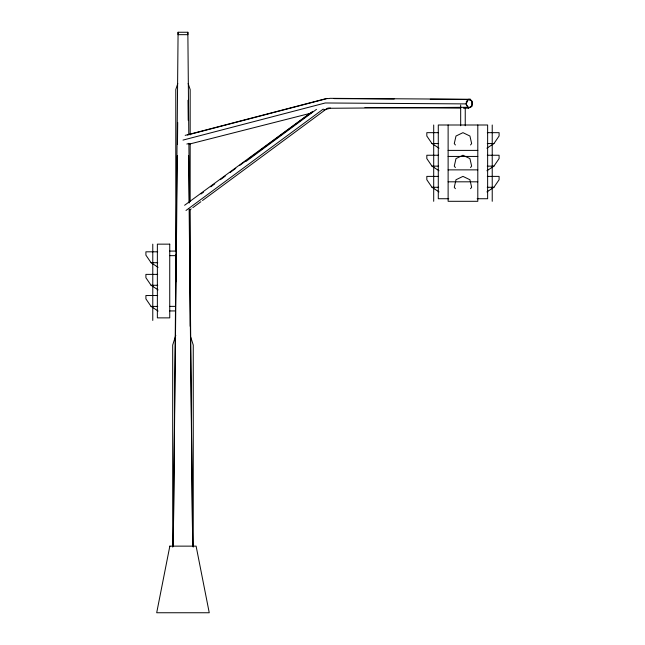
<?xml version="1.0" encoding="UTF-8"?>
<svg xmlns="http://www.w3.org/2000/svg" width="645" height="645" viewBox="0 0 645 645"><rect width="100%" height="100%" fill="white"/><g stroke="black" fill="none" stroke-linecap="round" stroke-linejoin="round"><path stroke-width="0.97" d="M188.792 134.249L187.856 32.25L178.084 32.25L173.279 546.662L177.351 155.655M177.464 144.569L177.698 122.405M175.779 335.352L172.691 345.067L172.691 547.073M177.794 83.552L175.779 89.55L175.779 250.736M468.423 108.166L466.142 103.901L468.318 99.491L471.93 101.039L472.003 106.401L468.423 108.166L463.4 108.134M486.91 148.189L493.941 143.561L499.093 136.022L499.093 132.668L487.306 132.668M486.91 170.764L493.941 166.136L499.093 158.597L499.093 155.243L487.306 155.243M486.91 191.912L493.941 187.284L499.093 179.745L499.093 176.391L487.306 176.391M470.519 144.972L471.648 143.561L469.923 136.022L462.957 132.668L455.999 136.022L454.274 143.561L455.402 144.972M470.519 167.547L471.648 166.136L469.923 158.597L462.957 155.243L455.999 158.597L454.274 166.136L455.402 167.547M470.519 188.695L471.648 187.284L469.923 179.745L462.957 176.391L455.999 179.745L454.274 187.284L455.402 188.695M201.03 193.992L203.449 192.202M210.722 186.832L214.753 183.849M220.405 179.673L225.25 176.093M230.096 172.513L235.748 168.337M239.787 165.354L246.245 160.589M249.47 158.202L257.548 152.236M259.161 151.043L310.834 112.867M246.253 161.242L316.493 109.352M186.002 210.472L323.258 109.07M189.598 210.06L191.21 208.867M192.823 207.674L200.901 201.716M202.514 200.522L326.854 108.666M184.607 205.271L312.656 111.383M185.196 135.369L326.789 98.427M187.493 135.007L327.136 98.564L329.135 98.58M183.003 140.094L325.249 102.974L466.142 103.901M186.816 144.037L188.759 143.529M189.162 144.141L311.011 113.149M323.685 109.932L330.506 108.199L327.579 108.287L470.487 107.263L472.132 104.877L472.075 101.563L470.358 99.282L329.716 98.33M470.358 99.282L467.98 99.354L466.335 101.749L466.391 105.054L468.109 107.344M438.616 132.668L426.821 132.668L426.821 136.022L431.981 143.561L439.011 148.189M431.981 143.561L438.665 143.561M487.257 143.561L493.941 143.561M448.122 150.39L477.8 150.39M438.616 155.243L426.821 155.243L426.821 158.597L431.981 166.136L439.011 170.764M448.122 156.437L477.8 156.437M431.981 166.136L438.665 166.136M487.257 166.136L493.941 166.136M448.122 169.869L477.8 169.869M438.616 176.391L426.821 176.391L426.821 179.745L431.981 187.284L439.011 191.912M448.122 181.817L477.8 181.817M431.981 187.284L438.665 187.284M487.257 187.284L493.941 187.284M448.759 198.733L438.286 198.733L438.286 125.001L487.636 125.001L487.636 198.733L477.163 198.733M169.74 251.074L176.545 251.074M157.694 251.808L145.907 251.808L145.907 255.162L151.059 262.7L158.09 267.328M169.74 255.646L176.545 255.646M151.059 262.7L157.743 262.7M157.694 274.383L145.907 274.383L145.907 277.737L151.059 285.275L158.09 289.903M151.059 285.275L157.743 285.275M157.694 295.531L145.907 295.531L145.907 298.885L151.059 306.423L158.09 311.051M151.059 306.423L157.743 306.423M169.74 306.367L175.577 306.367M169.74 310.938L175.577 310.938M334.142 98.612L394.216 99.008M430.263 99.241L468.318 99.491M364.981 107.489L460.393 108.118M188.147 83.552L190.17 89.55L190.17 134.886M190.735 337.117L193.258 345.067L193.258 547.073M188.017 100.233L188.227 120.389M188.59 155.655L189.082 203.022M189.146 209.069L192.662 546.654L189.501 209.689M188.88 143.303L189.437 202.651M492.224 125.001L492.224 201.305M477.8 125.001L477.8 201.305L448.122 201.305L448.122 125.001M465.247 107.989L465.247 125.751M460.675 105.03L460.675 125.751M433.698 125.001L433.698 201.305M190.17 143.948L190.17 201.369M190.17 209.431L190.17 326.289M187.856 32.25L187.856 34.669L178.084 34.669L178.084 32.25M175.779 254.767L175.779 281.962M152.776 244.149L152.776 320.444M169.837 546.138L156.695 612.75L209.246 612.75L196.112 546.138L169.837 546.138M169.74 244.149L157.364 244.149L157.364 317.872L169.74 317.872L169.74 244.149"/></g></svg>
